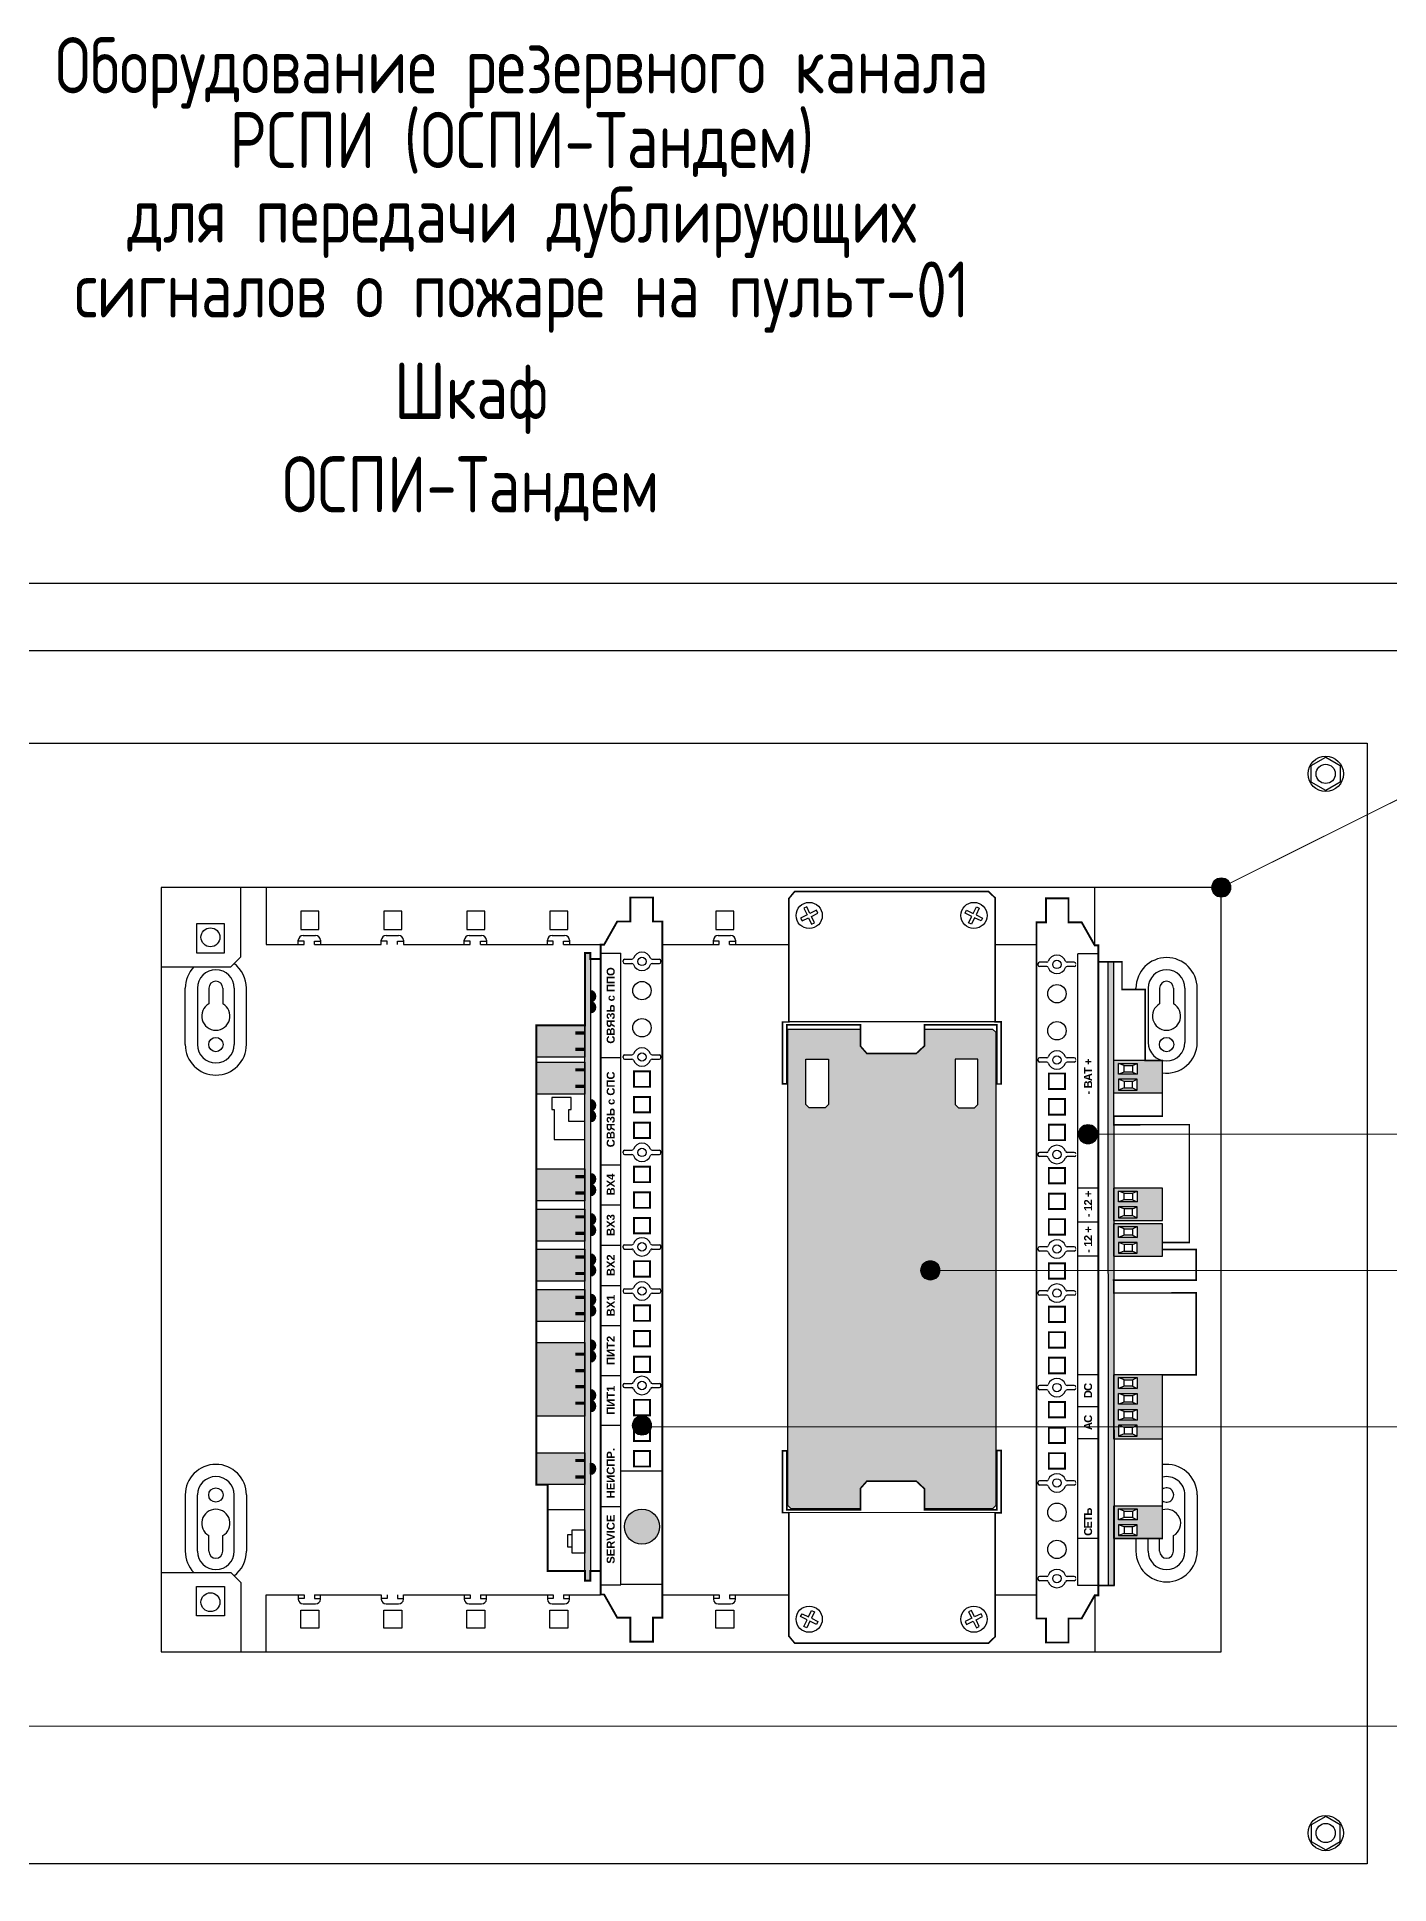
# Paper-space layout '12. ОСПИ Тандем' of a CAD drawing. Header units: millimetres. Extents: x 0 to 2732, y -76 to 297.
# Drawn here: x 49 to 133.4, y 66.8 to 182.2 of the extents above; entities that cross this region are included whole.
import ezdxf

# ---------------------------------------------------------------- set-up
doc = ezdxf.new("R2010")
doc.units = ezdxf.units.MM
doc.layers.add('Text', color=7, linetype='Continuous')
doc.layers.add('№ схемы коммутации', color=7, linetype='Continuous')
doc.layers.add('Выноски', color=7, linetype='Continuous', lineweight=0)
doc.styles.add('Format', font='isocpeur.ttf', dxfattribs={"width": 0.8, "height": 250})
doc.styles.get("Standard").update_dxf_attribs({"font": 'arial.ttf'})

# ---------------------------------------------------------------- blocks, each defined once
blk = doc.blocks.new('A$C27167704')
at = {"lineweight": 30}
for p, q in [((47.9, -54.38), (43.4, -56.98)), ((43.4, -56.98), (43.4, -62.18)), ((52.4, -56.98), (47.9, -54.38)), ((52.4, -62.18), (52.4, -56.98)), ((547.6, -56.98), (552.1, -54.38)), ((547.6, -62.18), (547.6, -56.98)), ((552.1, -54.38), (556.6, -56.98)), ((556.6, -56.98), (556.6, -62.18)), ((43.4, -62.18), (47.9, -64.78)), ((47.9, -64.78), (52.4, -62.18)), ((552.1, -64.78), (547.6, -62.18)), ((556.6, -62.18), (552.1, -64.78)), ((43.4, -387.82), (47.9, -385.22)), ((47.9, -385.22), (52.4, -387.82)), ((552.1, -385.22), (547.6, -387.82)), ((556.6, -387.82), (552.1, -385.22)), ((43.4, -393.02), (43.4, -387.82)), ((52.4, -387.82), (52.4, -393.02)), ((547.6, -387.82), (547.6, -393.02)), ((556.6, -393.02), (556.6, -387.82)), ((47.9, -395.62), (43.4, -393.02)), ((52.4, -393.02), (47.9, -395.62)), ((547.6, -393.02), (552.1, -395.62)), ((552.1, -395.62), (556.6, -393.02))]:
    blk.add_line(p, q, dxfattribs=at)
for points in [[(0, 0), (600, 0), (600, -450), (0, -450)], [(21.05, -21.05), (578.95, -21.05), (578.95, -428.95), (21.05, -428.95)]]:
    blk.add_lwpolyline(points, close=True, dxfattribs=at)
blk.add_lwpolyline([(35, -50), (565, -50), (565, -400), (35, -400)], close=True)
for centre, radius in [((47.9, -59.58), 5.52), ((47.9, -59.58), 3), ((552.1, -59.58), 5.52), ((552.1, -59.58), 3), ((47.9, -390.42), 5.52), ((552.1, -390.42), 5.52), ((47.9, -390.42), 3), ((552.1, -390.42), 3)]:
    blk.add_circle(centre, radius, dxfattribs=at)
blk = doc.blocks.new('АКБ ОС')
h = blk.add_hatch(color=252)
h.dxf.hatch_style = 1
h.paths.add_polyline_path([(35.51, 58.1), (34.51, 57.1), (34.51, 35.47), (40.82, 35.47), (43.09, 33.47), (43.09, 17.99), (40.71, 15.44), (34.51, 15.44), (34.51, -5.83), (35.51, -6.83), (183.31, -6.83), (184.31, -5.83), (184.31, 15.44), (179.1, 15.44), (176.72, 17.99), (176.72, 33.47), (179, 35.47), (184.31, 35.47), (184.31, 58.1)])
h.paths.add_polyline_path([(159.75, 46.43), (159.75, 51.49), (160.75, 52.49), (174.91, 52.49), (174.91, 45.43), (160.75, 45.43)], flags=16)
h.paths.add_polyline_path([(159.75, 4.83), (160.75, 5.83), (174.91, 5.83), (174.91, -1.22), (160.75, -1.22), (159.75, -0.22)], flags=16)
for p, q in [((33.24, -6.62), (33.28, 57.83)), ((186.58, -6.62), (186.54, 57.83))]:
    blk.add_line(p, q)
at = {"const_width": 0.5}
for points in [[(52.6, 59.78), (52.6, 58.48), (34.19, 58.48), (34.19, 35.47), (40.82, 35.47), (43.09, 33.47), (43.09, 17.99), (40.71, 15.44), (34.19, 15.44), (34.19, -7.17), (52.65, -7.17), (52.65, -8.49), (33.24, -8.49), (33.24, -6.62), (-5.48, -6.62), (-7.46, -4.55), (-7.46, 56.02), (-5.27, 57.83), (33.28, 57.83), (33.28, 59.78), (52.6, 59.78)], [(167.22, 59.78), (167.22, 58.48), (185.62, 58.48), (185.62, 35.47), (179, 35.47), (176.72, 33.47), (176.72, 17.99), (179.1, 15.44), (185.62, 15.44), (185.62, -7.17), (167.17, -7.17), (167.17, -8.49), (186.58, -8.49), (186.58, -6.62), (225.3, -6.62), (227.28, -4.55), (227.28, 56.02), (225.09, 57.83), (186.54, 57.83), (186.54, 59.78), (167.22, 59.78)]]:
    blk.add_lwpolyline(points, dxfattribs=at)
for points in [[(34.51, 35.47), (34.51, 57.1), (35.51, 58.1), (184.31, 58.1), (184.31, 35.47)], [(2.72, 50.7), (2.28, 49.8), (0.27, 50.78), (-0.72, 48.74), (-1.62, 49.18), (-0.62, 51.22), (-2.72, 52.24), (-2.28, 53.14), (-0.18, 52.11), (0.82, 54.17), (1.71, 53.71), (0.71, 51.68), (2.72, 50.7)], [(217.1, 50.7), (217.54, 49.8), (219.54, 50.78), (220.54, 48.74), (221.44, 49.18), (220.44, 51.22), (222.53, 52.24), (222.09, 53.14), (220, 52.11), (219, 54.17), (218.11, 53.71), (219.1, 51.68), (217.1, 50.7)], [(184.31, 15.44), (184.31, -5.83), (183.31, -6.83), (35.51, -6.83), (34.51, -5.83), (34.51, 15.44)], [(2.72, 0.77), (2.28, 1.67), (0.27, 0.69), (-0.72, 2.73), (-1.62, 2.29), (-0.62, 0.25), (-2.72, -0.77), (-2.28, -1.67), (-0.18, -0.65), (0.82, -2.7), (1.71, -2.25), (0.71, -0.21), (2.72, 0.77)], [(217.1, 0.77), (217.54, 1.67), (219.54, 0.69), (220.54, 2.73), (221.44, 2.29), (220.44, 0.25), (222.53, -0.77), (222.09, -1.67), (220, -0.65), (219, -2.7), (218.11, -2.25), (219.1, -0.21), (217.1, 0.77)]]:
    blk.add_lwpolyline(points)
for points in [[(160.75, 52.49), (174.91, 52.49), (174.91, 45.43), (160.75, 45.43), (159.75, 46.43), (159.75, 51.49)], [(160.75, -1.22), (174.91, -1.22), (174.91, 5.83), (160.75, 5.83), (159.75, 4.83), (159.75, -0.22)]]:
    blk.add_lwpolyline(points, close=True)
for centre in [(0, 51.47), (219.82, 51.47), (0, 0), (219.82, 0)]:
    blk.add_circle(centre, 4.09)
blk = doc.blocks.new('ПАК-СМ_БП')
h = blk.add_hatch(color=42)
h.dxf.hatch_style = 1
h.paths.add_polyline_path([(10.49, -16.1), (205.36, -15.98), (205.36, -17.69), (10.49, -17.81)])
h = blk.add_hatch(color=64)
h.dxf.hatch_style = 1
h.paths.add_polyline_path([(35.34, -32.91), (25.22, -32.91), (25.22, -17.69), (35.34, -17.69)])
h.paths.add_polyline_path([(31.08, -25), (34.45, -25), (34.45, -19.23), (31.08, -19.23)], flags=16)
h.paths.add_polyline_path([(31.73, -23.58), (33.79, -23.58), (33.79, -20.95), (31.73, -20.95)], flags=0)
h.paths.add_polyline_path([(29.48, -25), (29.48, -19.23), (26.11, -19.23), (26.11, -25)], flags=16)
h.paths.add_polyline_path([(28.84, -23.58), (28.84, -20.95), (26.78, -20.95), (26.78, -23.58)], flags=0)
h = blk.add_hatch(color=64)
h.dxf.hatch_style = 1
h.paths.add_polyline_path([(76.36, -32.91), (56.3, -32.91), (56.3, -17.69), (76.36, -17.69)])
h.paths.add_polyline_path([(65.53, -25), (65.53, -19.23), (62.16, -19.23), (62.16, -25)], flags=16)
h.paths.add_polyline_path([(64.87, -23.58), (64.87, -20.95), (62.8, -20.95), (62.8, -23.58)], flags=0)
h.paths.add_polyline_path([(67.13, -25), (70.5, -25), (70.5, -19.23), (67.13, -19.23)], flags=16)
h.paths.add_polyline_path([(67.77, -23.58), (69.84, -23.58), (69.84, -20.95), (67.77, -20.95)], flags=0)
h.paths.add_polyline_path([(60.56, -25), (60.56, -19.23), (57.19, -19.23), (57.19, -25)], flags=16)
h.paths.add_polyline_path([(59.92, -23.58), (59.92, -20.95), (57.86, -20.95), (57.86, -23.58)], flags=0)
h.paths.add_polyline_path([(72.1, -25), (75.47, -25), (75.47, -19.23), (72.1, -19.23)], flags=16)
h.paths.add_polyline_path([(72.74, -23.58), (74.81, -23.58), (74.81, -20.95), (72.74, -20.95)], flags=0)
h = blk.add_hatch(color=64)
h.dxf.hatch_style = 1
h.paths.add_polyline_path([(123.52, -32.91), (113.4, -32.91), (113.4, -17.69), (123.52, -17.69)])
h.paths.add_polyline_path([(119.26, -25), (122.63, -25), (122.63, -19.23), (119.26, -19.23)], flags=16)
h.paths.add_polyline_path([(119.91, -23.58), (121.97, -23.58), (121.97, -20.95), (119.91, -20.95)], flags=0)
h.paths.add_polyline_path([(117.66, -25), (117.66, -19.23), (114.29, -19.23), (114.29, -25)], flags=16)
h.paths.add_polyline_path([(117.02, -23.58), (117.02, -20.95), (114.96, -20.95), (114.96, -23.58)], flags=0)
h = blk.add_hatch(color=64)
h.dxf.hatch_style = 1
h.paths.add_polyline_path([(134.63, -32.91), (124.51, -32.91), (124.51, -17.69), (134.63, -17.69)])
h.paths.add_polyline_path([(130.37, -25), (133.74, -25), (133.74, -19.23), (130.37, -19.23)], flags=16)
h.paths.add_polyline_path([(131.02, -23.58), (133.08, -23.58), (133.08, -20.95), (131.02, -20.95)], flags=0)
h.paths.add_polyline_path([(128.77, -25), (128.77, -19.23), (125.4, -19.23), (125.4, -25)], flags=16)
h.paths.add_polyline_path([(128.13, -23.58), (128.13, -20.95), (126.07, -20.95), (126.07, -23.58)], flags=0)
h = blk.add_hatch(color=64)
h.dxf.hatch_style = 1
h.paths.add_polyline_path([(174.5, -32.91), (164.38, -32.91), (164.38, -17.69), (174.5, -17.69)])
h.paths.add_polyline_path([(170.24, -25), (173.61, -25), (173.61, -19.23), (170.24, -19.23)], flags=16)
h.paths.add_polyline_path([(170.88, -23.58), (172.94, -23.58), (172.94, -20.95), (170.88, -20.95)], flags=0)
h.paths.add_polyline_path([(168.64, -25), (168.64, -19.23), (165.27, -19.23), (165.27, -25)], flags=16)
h.paths.add_polyline_path([(167.99, -23.58), (167.99, -20.95), (165.93, -20.95), (165.93, -23.58)], flags=0)
at = {"lineweight": 30}
for p, q in [((12.86, 5.95), (12.52, 5.95)), ((42.72, 5.95), (42.38, 5.95)), ((72.5, 5.95), (72.16, 5.95)), ((102.02, 5.95), (101.68, 5.95)), ((115.47, 5.95), (115.81, 5.95)), ((145.32, 5.95), (144.98, 5.95)), ((174.84, 5.95), (174.5, 5.95)), ((204.7, 5.95), (204.36, 5.95)), ((12.02, 3.19), (12.02, 5.45)), ((13.36, 3.19), (13.36, 5.45)), ((41.88, 3.19), (41.88, 5.45)), ((43.22, 3.19), (43.22, 5.45)), ((71.66, 3.19), (71.66, 5.45)), ((73, 3.19), (73, 5.45)), ((101.18, 3.19), (101.18, 5.45)), ((102.52, 3.19), (102.52, 5.45)), ((114.97, 3.19), (114.97, 5.45)), ((116.31, 3.19), (116.31, 5.45)), ((144.48, 3.19), (144.48, 5.45)), ((145.82, 3.19), (145.82, 5.45)), ((174, 3.19), (174, 5.45)), ((175.34, 3.19), (175.34, 5.45)), ((203.86, 3.19), (203.86, 5.45)), ((205.2, 3.19), (205.2, 5.45)), ((12.02, -5.39), (12.02, -3.13)), ((13.36, -5.39), (13.36, -3.13)), ((41.88, -5.39), (41.88, -3.13)), ((43.22, -5.39), (43.22, -3.13)), ((71.66, -5.39), (71.66, -3.13)), ((73, -5.39), (73, -3.13)), ((101.18, -5.39), (101.18, -3.13)), ((102.52, -5.39), (102.52, -3.13)), ((114.97, -5.39), (114.97, -3.13)), ((116.31, -5.39), (116.31, -3.13)), ((144.48, -5.39), (144.48, -3.13)), ((145.82, -5.39), (145.82, -3.13)), ((174, -5.39), (174, -3.13)), ((175.34, -5.39), (175.34, -3.13)), ((203.86, -5.39), (203.86, -3.13)), ((205.2, -5.39), (205.2, -3.13)), ((10.49, -12.9), (10.49, -6.55)), ((10.49, -6.55), (207.81, -6.55)), ((207.81, -12.9), (207.81, -6.55))]:
    blk.add_line(p, q, dxfattribs=at)
for p, q in [((25.22, -12.9), (25.22, -6.55)), ((56.3, -12.9), (56.3, -6.55)), ((66.33, -12.9), (66.33, -6.55)), ((76.36, -12.9), (76.36, -6.55)), ((113.4, -12.9), (113.4, -6.55)), ((124.02, -12.9), (124.02, -6.55)), ((134.63, -12.9), (134.63, -6.55)), ((26.78, -20.95), (26.11, -19.23)), ((28.84, -20.95), (29.48, -19.23)), ((31.73, -20.95), (31.08, -19.23)), ((33.79, -20.95), (34.45, -19.23)), ((57.86, -20.95), (57.19, -19.23)), ((59.92, -20.95), (60.56, -19.23)), ((62.8, -20.95), (62.16, -19.23)), ((64.87, -20.95), (65.53, -19.23)), ((67.77, -20.95), (67.13, -19.23)), ((69.84, -20.95), (70.5, -19.23)), ((72.74, -20.95), (72.1, -19.23)), ((74.81, -20.95), (75.47, -19.23)), ((114.96, -20.95), (114.29, -19.23)), ((117.02, -20.95), (117.66, -19.23)), ((119.91, -20.95), (119.26, -19.23)), ((121.97, -20.95), (122.63, -19.23)), ((126.07, -20.95), (125.4, -19.23)), ((128.13, -20.95), (128.77, -19.23)), ((131.02, -20.95), (130.37, -19.23)), ((133.08, -20.95), (133.74, -19.23)), ((165.93, -20.95), (165.27, -19.23)), ((167.99, -20.95), (168.64, -19.23)), ((170.88, -20.95), (170.24, -19.23)), ((172.94, -20.95), (173.61, -19.23)), ((26.78, -23.58), (26.11, -25)), ((28.84, -23.58), (29.48, -25)), ((31.73, -23.58), (31.08, -25)), ((33.79, -23.58), (34.45, -25)), ((57.86, -23.58), (57.19, -25)), ((59.92, -23.58), (60.56, -25)), ((62.8, -23.58), (62.16, -25)), ((64.87, -23.58), (65.53, -25)), ((67.77, -23.58), (67.13, -25)), ((69.84, -23.58), (70.5, -25)), ((72.74, -23.58), (72.1, -25)), ((74.81, -23.58), (75.47, -25)), ((114.96, -23.58), (114.29, -25)), ((117.02, -23.58), (117.66, -25)), ((119.91, -23.58), (119.26, -25)), ((121.97, -23.58), (122.63, -25)), ((126.07, -23.58), (125.4, -25)), ((128.13, -23.58), (128.77, -25)), ((131.02, -23.58), (130.37, -25)), ((133.08, -23.58), (133.74, -25)), ((165.93, -23.58), (165.27, -25)), ((167.99, -23.58), (168.64, -25)), ((170.88, -23.58), (170.24, -25)), ((172.94, -23.58), (173.61, -25))]:
    blk.add_line(p, q)
at = {"const_width": 0.6}
for points in [[(217.68, 6.41), (0.22, 6.41), (0.22, 3.47), (-7.28, 3.47), (-7.28, -3.6), (0.22, -3.6), (0.22, -7.7), (7.45, -11.8), (7.45, -12.9), (210.45, -12.9), (210.45, -11.8), (217.68, -7.7), (217.68, -3.6), (225.17, -3.6), (225.17, 3.47), (217.68, 3.47)], [(51.86, -2.49), (47.02, -2.49), (47.02, 2.55), (51.86, 2.55)], [(59.86, -2.49), (55.02, -2.49), (55.02, 2.55), (59.86, 2.55)], [(67.86, -2.49), (63.02, -2.49), (63.02, 2.55), (67.86, 2.55)], [(81.65, -2.49), (76.81, -2.49), (76.81, 2.55), (81.65, 2.55)], [(89.65, -2.49), (84.81, -2.49), (84.81, 2.55), (89.65, 2.55)], [(97.65, -2.49), (92.81, -2.49), (92.81, 2.55), (97.65, 2.55)], [(111.16, -2.49), (106.33, -2.49), (106.33, 2.55), (111.16, 2.55)], [(124.95, -2.49), (120.11, -2.49), (120.11, 2.55), (124.95, 2.55)], [(132.95, -2.49), (128.11, -2.49), (128.11, 2.55), (132.95, 2.55)], [(140.95, -2.49), (136.11, -2.49), (136.11, 2.55), (140.95, 2.55)], [(154.46, -2.49), (149.63, -2.49), (149.63, 2.55), (154.46, 2.55)], [(162.46, -2.49), (157.63, -2.49), (157.63, 2.55), (162.46, 2.55)], [(170.46, -2.49), (165.63, -2.49), (165.63, 2.55), (170.46, 2.55)]]:
    blk.add_lwpolyline(points, close=True, dxfattribs=at)
at = {"lineweight": 30, "const_width": 0.3}
blk.add_lwpolyline([(7.45, -12.9), (7.45, -12.9)], close=True, dxfattribs=at)
at = {"const_width": 0.5}
blk.add_lwpolyline([(10.49, -12.9), (10.49, -17.81), (25.22, -17.81), (25.22, -32.91), (76.36, -32.91), (76.36, -43.45), (101.9, -43.45), (101.89, -17.75), (105.86, -17.69), (105.86, -43.45), (115.5, -43.45), (115.5, -32.91), (117.64, -32.91), (117.64, -41.33), (154.47, -41.33), (154.45, -17.72), (157.1, -17.72), (157.1, -32.91), (174.5, -32.91), (174.5, -27.51), (196.71, -27.51), (196.71, -20.31), (205.36, -20.31), (205.36, -12.9)], dxfattribs=at)
for points in [[(10.49, -16.1), (205.36, -15.98), (205.36, -17.69), (10.49, -17.81)], [(25.22, -32.91), (35.34, -32.91), (35.34, -17.69), (25.22, -17.69)], [(26.11, -25), (29.48, -25), (29.48, -19.23), (26.11, -19.23)], [(26.78, -23.58), (28.84, -23.58), (28.84, -20.95), (26.78, -20.95)], [(34.45, -25), (31.08, -25), (31.08, -19.23), (34.45, -19.23)], [(33.79, -23.58), (31.73, -23.58), (31.73, -20.95), (33.79, -20.95)], [(56.3, -32.91), (76.36, -32.91), (76.36, -17.69), (56.3, -17.69)], [(57.19, -25), (60.56, -25), (60.56, -19.23), (57.19, -19.23)], [(57.86, -23.58), (59.92, -23.58), (59.92, -20.95), (57.86, -20.95)], [(65.53, -25), (62.16, -25), (62.16, -19.23), (65.53, -19.23)], [(64.87, -23.58), (62.8, -23.58), (62.8, -20.95), (64.87, -20.95)], [(70.5, -25), (67.13, -25), (67.13, -19.23), (70.5, -19.23)], [(69.84, -23.58), (67.77, -23.58), (67.77, -20.95), (69.84, -20.95)], [(75.47, -25), (72.1, -25), (72.1, -19.23), (75.47, -19.23)], [(74.81, -23.58), (72.74, -23.58), (72.74, -20.95), (74.81, -20.95)], [(113.4, -32.91), (123.52, -32.91), (123.52, -17.69), (113.4, -17.69)], [(114.29, -25), (117.66, -25), (117.66, -19.23), (114.29, -19.23)], [(114.96, -23.58), (117.02, -23.58), (117.02, -20.95), (114.96, -20.95)], [(122.63, -25), (119.26, -25), (119.26, -19.23), (122.63, -19.23)], [(121.97, -23.58), (119.91, -23.58), (119.91, -20.95), (121.97, -20.95)], [(124.51, -32.91), (134.63, -32.91), (134.63, -17.69), (124.51, -17.69)], [(125.4, -25), (128.77, -25), (128.77, -19.23), (125.4, -19.23)], [(126.07, -23.58), (128.13, -23.58), (128.13, -20.95), (126.07, -20.95)], [(133.74, -25), (130.37, -25), (130.37, -19.23), (133.74, -19.23)], [(133.08, -23.58), (131.02, -23.58), (131.02, -20.95), (133.08, -20.95)], [(164.38, -32.91), (174.5, -32.91), (174.5, -17.69), (164.38, -17.69)], [(165.27, -25), (168.64, -25), (168.64, -19.23), (165.27, -19.23)], [(165.93, -23.58), (167.99, -23.58), (167.99, -20.95), (165.93, -20.95)], [(173.61, -25), (170.24, -25), (170.24, -19.23), (173.61, -19.23)], [(172.94, -23.58), (170.88, -23.58), (170.88, -20.95), (172.94, -20.95)]]:
    blk.add_lwpolyline(points, close=True)
at = {"lineweight": 30}
for centre, radius in [((12.69, 0.03), 1.31), ((21.81, 0.03), 2.87), ((33.4, 0.03), 2.87), ((42.55, 0.03), 1.31), ((72.33, 0.03), 1.31), ((101.85, 0.03), 1.31), ((115.64, 0.03), 1.31), ((145.15, 0.03), 1.31), ((174.67, 0.03), 1.31), ((183.8, 0.03), 2.87), ((195.38, 0.03), 2.87), ((204.53, 0.03), 1.31)]:
    blk.add_circle(centre, radius, dxfattribs=at)
for centre, radius, start, end in [((12.52, 5.45), 0.5, 90, 180), ((12.86, 5.45), 0.5, 0, 90), ((42.38, 5.45), 0.5, 90, 180), ((42.72, 5.45), 0.5, 0, 90), ((72.16, 5.45), 0.5, 90, 180), ((72.5, 5.45), 0.5, 0, 90), ((101.68, 5.45), 0.5, 90, 180), ((102.02, 5.45), 0.5, 0, 90), ((115.47, 5.45), 0.5, 90, 180), ((115.81, 5.45), 0.5, 0, 90), ((144.98, 5.45), 0.5, 90, 180), ((145.32, 5.45), 0.5, 0, 90), ((174.5, 5.45), 0.5, 90, 180), ((174.84, 5.45), 0.5, 0, 90), ((204.36, 5.45), 0.5, 90, 180), ((204.7, 5.45), 0.5, 0, 90), ((12.69, 0.03), 2.87, 110.35643, 249.64357), ((11.52, 3.19), 0.5, 290.35643, 0), ((13.86, 3.19), 0.5, 180, 249.64357), ((12.69, 0.03), 2.87, 290.35643, 69.64357), ((42.55, 0.03), 2.87, 110.35643, 249.64357), ((41.38, 3.19), 0.5, 290.35643, 0), ((43.72, 3.19), 0.5, 180, 249.64357), ((42.55, 0.03), 2.87, 290.35643, 69.64357), ((72.33, 0.03), 2.87, 110.35643, 249.64357), ((71.16, 3.19), 0.5, 290.35643, 0), ((73.5, 3.19), 0.5, 180, 249.64357), ((72.33, 0.03), 2.87, 290.35643, 69.64357), ((101.85, 0.03), 2.87, 110.35643, 249.64357), ((100.68, 3.19), 0.5, 290.35643, 0), ((103.02, 3.19), 0.5, 180, 249.64357), ((101.85, 0.03), 2.87, 290.35643, 69.64357), ((115.64, 0.03), 2.87, 110.35643, 249.64357), ((114.47, 3.19), 0.5, 290.35643, 0), ((116.81, 3.19), 0.5, 180, 249.64357), ((115.64, 0.03), 2.87, 290.35643, 69.64357), ((145.15, 0.03), 2.87, 110.35643, 249.64357), ((143.98, 3.19), 0.5, 290.35643, 0), ((146.32, 3.19), 0.5, 180, 249.64357), ((145.15, 0.03), 2.87, 290.35643, 69.64357), ((174.67, 0.03), 2.87, 110.35643, 249.64357), ((173.5, 3.19), 0.5, 290.35643, 0), ((175.84, 3.19), 0.5, 180, 249.64357), ((174.67, 0.03), 2.87, 290.35643, 69.64357), ((204.53, 0.03), 2.87, 110.35643, 249.64357), ((203.36, 3.19), 0.5, 290.35643, 0), ((205.7, 3.19), 0.5, 180, 249.64357), ((204.53, 0.03), 2.87, 290.35643, 69.64357), ((11.52, -3.13), 0.5, 0, 69.64357), ((12.52, -5.39), 0.5, 180, 270), ((12.86, -5.39), 0.5, 270, 0), ((13.86, -3.13), 0.5, 110.35643, 180), ((41.38, -3.13), 0.5, 0, 69.64357), ((42.38, -5.39), 0.5, 180, 270), ((42.72, -5.39), 0.5, 270, 0), ((43.72, -3.13), 0.5, 110.35643, 180), ((71.16, -3.13), 0.5, 0, 69.64357), ((72.16, -5.39), 0.5, 180, 270), ((72.5, -5.39), 0.5, 270, 0), ((73.5, -3.13), 0.5, 110.35643, 180), ((100.68, -3.13), 0.5, 0, 69.64357), ((101.68, -5.39), 0.5, 180, 270), ((102.02, -5.39), 0.5, 270, 0), ((103.02, -3.13), 0.5, 110.35643, 180), ((114.47, -3.13), 0.5, 0, 69.64357), ((115.47, -5.39), 0.5, 180, 270), ((115.81, -5.39), 0.5, 270, 0), ((116.81, -3.13), 0.5, 110.35643, 180), ((143.98, -3.13), 0.5, 0, 69.64357), ((144.98, -5.39), 0.5, 180, 270), ((145.32, -5.39), 0.5, 270, 0), ((146.32, -3.13), 0.5, 110.35643, 180), ((173.5, -3.13), 0.5, 0, 69.64357), ((174.5, -5.39), 0.5, 180, 270), ((174.84, -5.39), 0.5, 270, 0), ((175.84, -3.13), 0.5, 110.35643, 180), ((203.36, -3.13), 0.5, 0, 69.64357), ((204.36, -5.39), 0.5, 180, 270), ((204.7, -5.39), 0.5, 270, 0), ((205.7, -3.13), 0.5, 110.35643, 180)]:
    blk.add_arc(centre, radius, start, end, dxfattribs=at)
at = {"char_height": 2.5, "attachment_point": 5}
for s, width, insert in [('{\\fArial|b1|i0|c204|p34;\\T0.9СЕТЬ}', 9.2162, (30.31, -9.72)), ('{\\fArial|b1|i0|c204|p34;\\T0.9AC}', 3.9336, (61.34, -9.72)), ('{\\fArial|b1|i0|c204|p34;\\T0.9DC}', 3.9336, (71.29, -9.72)), ('{\\fArial|b1|i0|c204|p34;\\T0.9- 12 +}', 9.2162, (118.49, -9.72)), ('{\\fArial|b1|i0|c204|p34;\\T0.9- 12 +}', 9.2162, (129.61, -9.72)), ('{\\fArial|b1|i0|c204|p34;\\T0.9- BAT +}', 11.555, (169.41, -9.72))]:
    blk.add_mtext_dynamic_manual_height_columns(s, width=width, gutter_width=12.5, heights=[0], dxfattribs=dict(at, insert=insert))
blk = doc.blocks.new('Тандем')
h = blk.add_hatch(color=64)
h.dxf.hatch_style = 1
h.paths.add_polyline_path([(41.78, 33.01), (51.74, 33.01), (51.74, 17.79), (41.78, 17.79)])
h = blk.add_hatch(color=64)
h.dxf.hatch_style = 1
h.paths.add_polyline_path([(63.16, 33.01), (86.15, 33.01), (86.15, 17.79), (63.16, 17.79)])
h = blk.add_hatch(color=64)
h.dxf.hatch_style = 1
h.paths.add_polyline_path([(92.76, 33.01), (102.72, 33.01), (102.72, 17.79), (92.76, 17.79)])
h = blk.add_hatch(color=64)
h.dxf.hatch_style = 1
h.paths.add_polyline_path([(105.32, 33.01), (115.28, 33.01), (115.28, 17.79), (105.32, 17.79)])
h = blk.add_hatch(color=64)
h.dxf.hatch_style = 1
h.paths.add_polyline_path([(117.87, 33.01), (127.84, 33.01), (127.84, 17.79), (117.87, 17.79)])
h = blk.add_hatch(color=64)
h.dxf.hatch_style = 1
h.paths.add_polyline_path([(130.43, 33.01), (140.39, 33.01), (140.39, 17.79), (130.43, 17.79)])
h = blk.add_hatch(color=64)
h.dxf.hatch_style = 1
h.paths.add_polyline_path([(163.79, 33.01), (173.75, 33.01), (173.75, 17.79), (163.79, 17.79)])
h = blk.add_hatch(color=64)
h.dxf.hatch_style = 1
h.paths.add_polyline_path([(175.32, 33.01), (185.28, 33.01), (185.28, 17.79), (175.32, 17.79)])
h = blk.add_hatch(color=42)
h.dxf.hatch_style = 1
h.paths.add_polyline_path([(11.78, 17.79), (207.81, 17.79), (207.81, 16.09), (11.78, 16.09)])
h = blk.add_hatch(color=64)
h.dxf.hatch_style = 1
h.paths.add_polyline_path([(45.06, 16.09, 1), (48.46, 16.09)])
h = blk.add_hatch(color=64)
h.dxf.hatch_style = 1
h.paths.add_polyline_path([(64.59, 16.09, 1), (68, 16.09)])
h = blk.add_hatch(color=64)
h.dxf.hatch_style = 1
h.paths.add_polyline_path([(68, 16.09, 1), (71.4, 16.09)])
h = blk.add_hatch(color=64)
h.dxf.hatch_style = 1
h.paths.add_polyline_path([(80.15, 16.09, 1), (83.55, 16.09)])
h = blk.add_hatch(color=64)
h.dxf.hatch_style = 1
h.paths.add_polyline_path([(83.55, 16.09, 1), (86.96, 16.09)])
h = blk.add_hatch(color=64)
h.dxf.hatch_style = 1
h.paths.add_polyline_path([(94.42, 16.09, 1), (97.83, 16.09)])
h = blk.add_hatch(color=64)
h.dxf.hatch_style = 1
h.paths.add_polyline_path([(97.83, 16.09, 1), (101.24, 16.09)])
h = blk.add_hatch(color=64)
h.dxf.hatch_style = 1
h.paths.add_polyline_path([(106.98, 16.09, 1), (110.39, 16.09)])
h = blk.add_hatch(color=64)
h.dxf.hatch_style = 1
h.paths.add_polyline_path([(110.39, 16.09, 1), (113.8, 16.09)])
h = blk.add_hatch(color=64)
h.dxf.hatch_style = 1
h.paths.add_polyline_path([(119.54, 16.09, 1), (122.95, 16.09)])
h = blk.add_hatch(color=64)
h.dxf.hatch_style = 1
h.paths.add_polyline_path([(122.95, 16.09, 1), (126.36, 16.09)])
h = blk.add_hatch(color=64)
h.dxf.hatch_style = 1
h.paths.add_polyline_path([(132.1, 16.09, 1), (135.51, 16.09)])
h = blk.add_hatch(color=64)
h.dxf.hatch_style = 1
h.paths.add_polyline_path([(135.51, 16.09, 1), (138.91, 16.09)])
h = blk.add_hatch(color=64)
h.dxf.hatch_style = 1
h.paths.add_polyline_path([(155.17, 16.09, 1), (158.58, 16.09)])
h = blk.add_hatch(color=64)
h.dxf.hatch_style = 1
h.paths.add_polyline_path([(158.58, 16.09, 1), (161.98, 16.09)])
h = blk.add_hatch(color=64)
h.dxf.hatch_style = 1
h.paths.add_polyline_path([(189.2, 16.09, 1), (192.6, 16.09)])
h = blk.add_hatch(color=64)
h.dxf.hatch_style = 1
h.paths.add_polyline_path([(192.6, 16.09, 1), (196.01, 16.09)])
h = blk.add_hatch(color=256)
h.dxf.hatch_style = 1
edge = h.paths.add_edge_path()
edge.add_arc((28.66, 0), 5.47, 0, 360)
at = {"lineweight": 30}
for p, q in [((10.49, 12.9), (10.49, 6.55)), ((207.81, 12.9), (207.81, 6.55)), ((10.49, 6.55), (207.81, 6.55)), ((72.57, 5.89), (72.91, 5.89)), ((102.43, 5.89), (102.09, 5.89)), ((115.87, 5.89), (116.22, 5.89)), ((145.39, 5.89), (145.73, 5.89)), ((175.18, 5.89), (175.52, 5.89)), ((205.04, 5.89), (205.38, 5.89)), ((72.07, 5.39), (72.07, 3.13)), ((73.41, 5.39), (73.41, 3.13)), ((101.59, 5.39), (101.59, 3.13)), ((102.93, 5.39), (102.93, 3.13)), ((115.37, 5.39), (115.37, 3.13)), ((116.72, 5.39), (116.72, 3.13)), ((144.89, 5.39), (144.89, 3.13)), ((146.23, 5.39), (146.23, 3.13)), ((174.68, 5.39), (174.68, 3.13)), ((176.02, 5.39), (176.02, 3.13)), ((204.54, 5.39), (204.54, 3.13)), ((205.88, 5.39), (205.88, 3.13)), ((72.07, -3.19), (72.07, -5.45)), ((73.41, -3.19), (73.41, -5.45)), ((101.59, -3.19), (101.59, -5.45)), ((102.93, -3.19), (102.93, -5.45)), ((115.37, -3.19), (115.37, -5.45)), ((116.72, -3.19), (116.72, -5.45)), ((144.89, -3.19), (144.89, -5.45)), ((146.23, -3.19), (146.23, -5.45)), ((174.68, -3.19), (174.68, -5.45)), ((176.02, -3.19), (176.02, -5.45)), ((204.54, -3.19), (204.54, -5.45)), ((205.88, -3.19), (205.88, -5.45)), ((72.57, -5.95), (72.91, -5.95)), ((102.43, -5.95), (102.09, -5.95)), ((115.87, -5.95), (116.22, -5.95)), ((145.39, -5.95), (145.73, -5.95)), ((175.18, -5.95), (175.52, -5.95)), ((205.04, -5.95), (205.38, -5.95))]:
    blk.add_line(p, q, dxfattribs=at)
for p, q in [((34.96, 12.9), (34.96, 6.55)), ((45.06, 16.09), (48.46, 16.09)), ((60.34, 12.9), (60.34, 6.55)), ((75.9, 12.9), (75.9, 6.55)), ((91.46, 12.9), (91.46, 6.55)), ((104.02, 12.9), (104.02, 6.55)), ((116.58, 12.9), (116.58, 6.55)), ((129.13, 12.9), (129.13, 6.55)), ((141.69, 12.9), (141.69, 6.55)), ((175.23, 12.9), (175.23, 6.55))]:
    blk.add_line(p, q)
at = {"const_width": 0.6}
for points in [[(14.82, 12.9), (14.82, 16.09), (11.78, 16.09), (11.78, 17.79), (14.82, 17.79), (14.82, 29.43), (41.78, 29.43), (41.78, 33.01), (185.28, 33.01), (185.28, 17.79), (207.81, 17.79), (207.81, 16.09), (205.93, 16.09), (205.93, 12.9)], [(203.94, -6.41), (203.94, -6.41), (217.68, -6.41), (217.68, -3.47), (225.17, -3.47), (225.17, 3.6), (217.68, 3.6), (217.68, 7.7), (210.45, 11.8), (210.45, 12.9), (7.45, 12.9), (7.45, 11.8), (0.22, 7.7), (0.22, 3.6), (-7.28, 3.6), (-7.28, -3.47), (0.22, -3.47), (0.22, -6.41), (14.37, -6.41), (14.37, -6.41), (203.94, -6.41)]]:
    blk.add_lwpolyline(points, dxfattribs=at)
for points in [[(14.82, 17.79), (33.86, 17.79), (33.86, 29.43), (14.82, 29.43)], [(41.78, 33.01), (51.74, 33.01), (51.74, 17.79), (41.78, 17.79)], [(63.16, 33.01), (86.15, 33.01), (86.15, 17.79), (63.16, 17.79)], [(92.76, 33.01), (102.72, 33.01), (102.72, 17.79), (92.76, 17.79)], [(105.32, 33.01), (115.28, 33.01), (115.28, 17.79), (105.32, 17.79)], [(117.87, 33.01), (127.84, 33.01), (127.84, 17.79), (117.87, 17.79)], [(130.43, 33.01), (140.39, 33.01), (140.39, 17.79), (130.43, 17.79)], [(163.79, 33.01), (173.75, 33.01), (173.75, 17.79), (163.79, 17.79)], [(175.32, 33.01), (185.28, 33.01), (185.28, 17.79), (175.32, 17.79)], [(22.4, 21.83), (26.05, 21.83), (26.05, 23.21), (22.4, 23.21)], [(11.78, 17.79), (207.81, 17.79), (207.81, 16.09), (11.78, 16.09)], [(20.32, 21.83), (27.62, 21.83), (27.62, 17.79), (20.32, 17.79)]]:
    blk.add_lwpolyline(points, close=True)
blk.add_lwpolyline([(149.55, 17.79), (155.17, 17.79), (155.17, 22.85), (158.96, 22.85), (158.96, 22.05), (162.75, 22.05), (162.75, 28.1), (158.96, 28.1), (158.96, 27.35), (149.55, 27.35), (149.55, 17.79)])
at = {"const_width": 1, "elevation": 1}
for points in [[(44.19, 17.79), (44.19, 20.79)], [(49.33, 17.79), (49.33, 20.79)], [(67.22, 17.79), (67.22, 20.79)], [(72.35, 17.79), (72.35, 20.79)], [(77.4, 17.79), (77.4, 20.79)], [(82.53, 17.79), (82.53, 20.79)], [(95.17, 17.79), (95.17, 20.79)], [(100.31, 17.79), (100.31, 20.79)], [(107.73, 17.79), (107.73, 20.79)], [(112.86, 17.79), (112.86, 20.79)], [(120.29, 17.79), (120.29, 20.79)], [(125.42, 17.79), (125.42, 20.79)], [(132.85, 17.79), (132.85, 20.79)], [(137.98, 17.79), (137.98, 20.79)], [(166.2, 17.79), (166.2, 20.79)], [(171.34, 17.79), (171.34, 20.79)], [(177.73, 17.79), (177.73, 20.79)], [(182.87, 17.79), (182.87, 20.79)]]:
    blk.add_lwpolyline(points, dxfattribs=at)
at = {"lineweight": 30}
blk.add_lwpolyline([(10.55, 6.55), (46.07, 6.55), (46.07, -6.41), (10.55, -6.41)], close=True, dxfattribs=at)
at = {"const_width": 0.6}
for points in [[(47.43, 2.49), (52.27, 2.49), (52.27, -2.55), (47.43, -2.55)], [(55.43, 2.49), (60.27, 2.49), (60.27, -2.55), (55.43, -2.55)], [(63.43, 2.49), (68.27, 2.49), (68.27, -2.55), (63.43, -2.55)], [(76.95, 2.49), (81.78, 2.49), (81.78, -2.55), (76.95, -2.55)], [(84.95, 2.49), (89.78, 2.49), (89.78, -2.55), (84.95, -2.55)], [(92.95, 2.49), (97.78, 2.49), (97.78, -2.55), (92.95, -2.55)], [(106.73, 2.49), (111.57, 2.49), (111.57, -2.55), (106.73, -2.55)], [(120.25, 2.49), (125.09, 2.49), (125.09, -2.55), (120.25, -2.55)], [(128.25, 2.49), (133.09, 2.49), (133.09, -2.55), (128.25, -2.55)], [(136.25, 2.49), (141.09, 2.49), (141.09, -2.55), (136.25, -2.55)], [(150.04, 2.49), (154.87, 2.49), (154.87, -2.55), (150.04, -2.55)], [(158.04, 2.49), (162.87, 2.49), (162.87, -2.55), (158.04, -2.55)], [(166.04, 2.49), (170.87, 2.49), (170.87, -2.55), (166.04, -2.55)]]:
    blk.add_lwpolyline(points, close=True, dxfattribs=at)
blk.add_circle((28.66, 0), 5.47)
at = {"lineweight": 30}
for centre, radius in [((72.74, -0.03), 1.31), ((102.26, -0.03), 1.31), ((116.05, -0.03), 1.31), ((145.56, -0.03), 1.31), ((175.35, -0.03), 1.31), ((184.5, -0.03), 2.87), ((196.08, -0.03), 2.87), ((205.21, -0.03), 1.31)]:
    blk.add_circle(centre, radius, dxfattribs=at)
for centre in [(46.76, 16.09), (66.29, 16.09), (69.7, 16.09), (81.85, 16.09), (85.26, 16.09), (96.13, 16.09), (99.53, 16.09), (108.69, 16.09), (112.09, 16.09), (121.25, 16.09), (124.65, 16.09), (133.8, 16.09), (137.21, 16.09), (156.87, 16.09), (160.28, 16.09), (190.9, 16.09), (194.31, 16.09)]:
    blk.add_arc(centre, 1.7, 180, 360)
for centre, radius, start, end in [((72.57, 5.39), 0.5, 90, 180), ((72.91, 5.39), 0.5, 0, 90), ((102.09, 5.39), 0.5, 90, 180), ((102.43, 5.39), 0.5, 0, 90), ((115.87, 5.39), 0.5, 90, 180), ((116.22, 5.39), 0.5, 0, 90), ((145.39, 5.39), 0.5, 90, 180), ((145.73, 5.39), 0.5, 0, 90), ((175.18, 5.39), 0.5, 90, 180), ((175.52, 5.39), 0.5, 0, 90), ((205.04, 5.39), 0.5, 90, 180), ((205.38, 5.39), 0.5, 0, 90), ((72.74, -0.03), 2.87, 110.35643, 249.64357), ((71.57, 3.13), 0.5, 290.35643, 0), ((73.91, 3.13), 0.5, 180, 249.64357), ((72.74, -0.03), 2.87, 290.35643, 69.64357), ((102.26, -0.03), 2.87, 110.35643, 249.64357), ((101.09, 3.13), 0.5, 290.35643, 0), ((103.43, 3.13), 0.5, 180, 249.64357), ((102.26, -0.03), 2.87, 290.35643, 69.64357), ((116.05, -0.03), 2.87, 110.35643, 249.64357), ((114.87, 3.13), 0.5, 290.35643, 0), ((117.22, 3.13), 0.5, 180, 249.64357), ((116.05, -0.03), 2.87, 290.35643, 69.64357), ((145.56, -0.03), 2.87, 110.35643, 249.64357), ((144.39, 3.13), 0.5, 290.35643, 0), ((146.73, 3.13), 0.5, 180, 249.64357), ((145.56, -0.03), 2.87, 290.35643, 69.64357), ((175.35, -0.03), 2.87, 110.35643, 249.64357), ((174.18, 3.13), 0.5, 290.35643, 0), ((176.52, 3.13), 0.5, 180, 249.64357), ((175.35, -0.03), 2.87, 290.35643, 69.64357), ((205.21, -0.03), 2.87, 110.35643, 249.64357), ((204.04, 3.13), 0.5, 290.35643, 0), ((206.38, 3.13), 0.5, 180, 249.64357), ((205.21, -0.03), 2.87, 290.35643, 69.64357), ((71.57, -3.19), 0.5, 0, 69.64357), ((72.57, -5.45), 0.5, 180, 270), ((72.91, -5.45), 0.5, 270, 0), ((73.91, -3.19), 0.5, 110.35643, 180), ((101.09, -3.19), 0.5, 0, 69.64357), ((102.09, -5.45), 0.5, 180, 270), ((102.43, -5.45), 0.5, 270, 0), ((103.43, -3.19), 0.5, 110.35643, 180), ((114.87, -3.19), 0.5, 0, 69.64357), ((115.87, -5.45), 0.5, 180, 270), ((116.22, -5.45), 0.5, 270, 0), ((117.22, -3.19), 0.5, 110.35643, 180), ((144.39, -3.19), 0.5, 0, 69.64357), ((145.39, -5.45), 0.5, 180, 270), ((145.73, -5.45), 0.5, 270, 0), ((146.73, -3.19), 0.5, 110.35643, 180), ((174.18, -3.19), 0.5, 0, 69.64357), ((175.18, -5.45), 0.5, 180, 270), ((175.52, -5.45), 0.5, 270, 0), ((176.52, -3.19), 0.5, 110.35643, 180), ((204.04, -3.19), 0.5, 0, 69.64357), ((205.04, -5.45), 0.5, 180, 270), ((205.38, -5.45), 0.5, 270, 0), ((206.38, -3.19), 0.5, 110.35643, 180)]:
    blk.add_arc(centre, radius, start, end, dxfattribs=at)
at = {"char_height": 2.5, "attachment_point": 5}
for s, width, insert in [('{\\fArial|b1|i0|c204|p34;SERVICE}', 4.2282, (24.74, 9.72)), ('{\\fArial|b1|i0|c204|p34;НЕИСПР.}', 4.2282, (45.36, 9.72)), ('{\\fArial|b1|i0|c204|p34;ПИТ1}', 4.2282, (68.15, 9.72)), ('{\\fArial|b1|i0|c204|p34;ПИТ2}', 4.2282, (83.71, 9.72)), ('{\\fArial|b1|i0|c204|p34;ВХ1}', 4.2282, (97.74, 9.72)), ('{\\fArial|b1|i0|c204|p34;ВХ2}', 4.2282, (110.3, 9.72)), ('{\\fArial|b1|i0|c204|p34;ВХ3}', 4.2282, (122.86, 9.72)), ('{\\fArial|b1|i0|c204|p34;ВХ4}', 4.2282, (135.51, 9.72)), ('{\\fArial|b1|i0|c204|p34;СВЯЗЬ с СПС}', 29.6497, (158.99, 9.72)), ('{\\fArial|b1|i0|c204|p34;СВЯЗЬ с ППО}', 29.6497, (191.45, 9.72))]:
    blk.add_mtext_dynamic_manual_height_columns(s, width=width, gutter_width=12.5, heights=[0], dxfattribs=dict(at, insert=insert))
blk = doc.blocks.new('A$C2E7918BC')
at = {"layer": 'Выноски'}
h = blk.add_hatch(color=256, dxfattribs=at)
h.dxf.hatch_style = 1
edge = h.paths.add_edge_path()
edge.add_arc((331.16, 238.8), 3.02, 0, 360)
h = blk.add_hatch(color=256, dxfattribs=at)
h.dxf.hatch_style = 1
edge = h.paths.add_edge_path()
edge.add_arc((289.52, 161.73), 3.02, 0, 360)
h = blk.add_hatch(color=256, dxfattribs=at)
h.dxf.hatch_style = 1
edge = h.paths.add_edge_path()
edge.add_arc((240.27, 119.21), 3.02, 0, 360)
h = blk.add_hatch(color=256, dxfattribs=at)
h.dxf.hatch_style = 1
edge = h.paths.add_edge_path()
edge.add_arc((150.2, 70.77), 3.02, 0, 360)
at = {"lineweight": 30}
for p, q in [((24.85, 217.09), (24.85, 238.8)), ((32.78, 238.8), (32.78, 220.95)), ((291.68, 221.11), (291.68, 238.8)), ((32.78, 220.95), (44.7, 220.95)), ((42.84, 220.95), (42.84, 222.3)), ((44.7, 222.06), (42.84, 222.06)), ((44.34, 223.8), (48.24, 223.8)), ((44.7, 220.95), (44.7, 222.06)), ((47.87, 220.95), (47.87, 222.06)), ((47.87, 222.06), (49.74, 222.06)), ((47.87, 220.95), (68.77, 220.95)), ((49.74, 222.3), (49.74, 220.95)), ((68.77, 220.95), (68.77, 222.3)), ((70.63, 222.06), (68.77, 222.06)), ((70.27, 223.8), (74.17, 223.8)), ((70.63, 220.95), (70.63, 222.06)), ((73.81, 220.95), (73.81, 222.06)), ((73.81, 222.06), (75.67, 222.06)), ((75.67, 222.3), (75.67, 220.95)), ((75.67, 220.95), (96.57, 220.95)), ((94.7, 220.95), (94.7, 222.3)), ((96.57, 222.06), (94.7, 222.06)), ((96.2, 223.8), (100.1, 223.8)), ((96.57, 220.95), (96.57, 222.06)), ((99.74, 220.95), (99.74, 222.06)), ((99.74, 222.06), (101.6, 222.06)), ((99.74, 220.95), (122.5, 220.95)), ((101.6, 222.3), (101.6, 220.95)), ((120.64, 220.95), (120.64, 222.3)), ((122.5, 222.06), (120.64, 222.06)), ((122.14, 223.8), (126.03, 223.8)), ((122.5, 220.95), (122.5, 222.06)), ((125.67, 220.95), (125.67, 222.06)), ((125.67, 222.06), (127.53, 222.06)), ((125.67, 220.95), (137.28, 220.95)), ((127.53, 222.3), (127.53, 220.95)), ((156.59, 220.95), (174.36, 220.95)), ((172.5, 220.95), (172.5, 222.3)), ((174.36, 222.06), (172.5, 222.06)), ((174, 223.8), (177.9, 223.8)), ((174.36, 220.95), (174.36, 222.06)), ((177.54, 220.95), (177.54, 222.06)), ((177.54, 222.06), (179.4, 222.06)), ((177.54, 220.95), (196.07, 220.95)), ((179.4, 222.3), (179.4, 220.95)), ((260.53, 220.95), (273.42, 220.95)), ((0, 213.99), (21.78, 213.99)), ((21.78, 213.99), (24.85, 217.09)), ((0, 24.82), (21.78, 24.82)), ((21.78, 24.82), (24.85, 21.72)), ((24.85, 21.72), (24.85, 0)), ((32.78, 0), (32.78, 17.86)), ((32.78, 17.86), (44.7, 17.86)), ((42.84, 17.86), (42.84, 16.5)), ((44.7, 17.86), (44.7, 16.74)), ((47.87, 17.86), (68.77, 17.86)), ((47.87, 17.86), (47.87, 16.74)), ((49.74, 16.5), (49.74, 17.86)), ((68.77, 17.86), (68.77, 16.5)), ((70.63, 17.86), (70.63, 16.74)), ((73.81, 17.86), (73.81, 16.74)), ((75.67, 17.86), (96.57, 17.86)), ((75.67, 16.5), (75.67, 17.86)), ((94.7, 17.86), (94.7, 16.5)), ((96.57, 17.86), (96.57, 16.74)), ((99.74, 17.86), (122.5, 17.86)), ((99.74, 17.86), (99.74, 16.74)), ((101.6, 16.5), (101.6, 17.86)), ((120.64, 17.86), (120.64, 16.5)), ((122.5, 17.86), (122.5, 16.74)), ((125.67, 17.86), (137.28, 17.86)), ((125.67, 17.86), (125.67, 16.74)), ((127.53, 16.5), (127.53, 17.86)), ((156.59, 17.86), (174.36, 17.86)), ((172.5, 17.86), (172.5, 16.5)), ((174.36, 17.86), (174.36, 16.74)), ((177.54, 17.86), (196.07, 17.86)), ((177.54, 17.86), (177.54, 16.74)), ((179.4, 16.5), (179.4, 17.86)), ((260.53, 17.86), (273.42, 17.86)), ((291.68, 17.7), (291.68, 0)), ((44.7, 16.74), (42.84, 16.74)), ((44.34, 15), (48.24, 15)), ((47.87, 16.74), (49.74, 16.74)), ((70.63, 16.74), (68.77, 16.74)), ((70.27, 15), (74.17, 15)), ((73.81, 16.74), (75.67, 16.74)), ((96.57, 16.74), (94.7, 16.74)), ((96.2, 15), (100.1, 15)), ((99.74, 16.74), (101.6, 16.74)), ((122.5, 16.74), (120.64, 16.74)), ((122.14, 15), (126.03, 15)), ((125.67, 16.74), (127.53, 16.74)), ((174.36, 16.74), (172.5, 16.74)), ((174, 15), (177.9, 15)), ((177.54, 16.74), (179.4, 16.74))]:
    blk.add_line(p, q, dxfattribs=at)
for p, q in [((7.53, 189.75), (7.53, 207.34)), ((11.35, 207.34), (11.35, 189.75)), ((14.92, 207.34), (14.92, 202.46)), ((19.26, 207.34), (19.26, 202.46)), ((22.83, 207.34), (22.83, 189.75)), ((26.64, 189.75), (26.64, 207.34)), ((304.51, 206.84), (304.51, 207.34)), ((308.33, 207.34), (308.33, 190.38)), ((311.9, 207.34), (311.9, 202.46)), ((316.24, 207.34), (316.24, 202.46)), ((319.81, 207.34), (319.81, 190.38)), ((323.63, 190.38), (323.63, 207.34)), ((7.53, 49.05), (7.53, 31.46)), ((11.35, 31.46), (11.35, 49.05)), ((22.83, 31.46), (22.83, 49.05)), ((26.64, 49.05), (26.64, 31.46)), ((319.81, 31.46), (319.81, 49.05)), ((323.63, 49.05), (323.63, 31.46)), ((14.92, 31.46), (14.92, 36.34)), ((19.26, 31.46), (19.26, 36.34)), ((304.51, 35.47), (304.51, 31.46)), ((308.33, 31.46), (308.33, 35.47)), ((311.9, 31.46), (311.9, 35.47)), ((316.24, 31.46), (316.24, 36.34))]:
    blk.add_line(p, q)
for points in [[(331.16, 0), (331.16, 238.8), (0, 238.8), (0, 0)], [(43.62, 225.73), (49.27, 225.73), (49.27, 231.38), (43.62, 231.38)], [(69.55, 225.73), (75.2, 225.73), (75.2, 231.38), (69.55, 231.38)], [(95.49, 225.73), (101.13, 225.73), (101.13, 231.38), (95.49, 231.38)], [(121.42, 225.73), (127.07, 225.73), (127.07, 231.38), (121.42, 231.38)], [(173.28, 225.73), (178.93, 225.73), (178.93, 231.38), (173.28, 231.38)], [(11.01, 227.49), (11.01, 218.4), (19.76, 218.4), (19.76, 227.49)], [(11.01, 11.31), (11.01, 20.41), (19.76, 20.41), (19.76, 11.31)], [(43.62, 13.07), (49.27, 13.07), (49.27, 7.43), (43.62, 7.43)], [(69.55, 13.07), (75.2, 13.07), (75.2, 7.43), (69.55, 7.43)], [(95.49, 13.07), (101.13, 13.07), (101.13, 7.43), (95.49, 7.43)], [(121.42, 13.07), (127.07, 13.07), (127.07, 7.43), (121.42, 7.43)], [(173.28, 13.07), (178.93, 13.07), (178.93, 7.43), (173.28, 7.43)]]:
    blk.add_lwpolyline(points, close=True, dxfattribs=at)
for centre in [(15.39, 223.24), (15.39, 15.56)]:
    blk.add_circle(centre, 2.95, dxfattribs=at)
for centre in [(17.09, 189.75), (314.07, 189.75), (17.09, 49.05)]:
    blk.add_circle(centre, 2.24)
for centre, start, end in [((44.34, 222.3), 90, 180), ((48.24, 222.3), 0, 90), ((70.27, 222.3), 90, 180), ((74.17, 222.3), 0, 90), ((96.2, 222.3), 90, 180), ((100.1, 222.3), 0, 90), ((122.14, 222.3), 90, 180), ((126.03, 222.3), 0, 90), ((174, 222.3), 90, 180), ((177.9, 222.3), 0, 90), ((44.34, 16.5), 180, 270), ((48.24, 16.5), 270, 0), ((70.27, 16.5), 180, 270), ((74.17, 16.5), 270, 0), ((96.2, 16.5), 180, 270), ((100.1, 16.5), 270, 0), ((122.14, 16.5), 180, 270), ((126.03, 16.5), 270, 0), ((174, 16.5), 180, 270), ((177.9, 16.5), 270, 0)]:
    blk.add_arc(centre, 1.5, start, end, dxfattribs=at)
for centre, radius, start, end in [((17.09, 207.34), 9.56, 135.93394, 180), ((17.09, 207.34), 9.56, 0, 53.34695), ((314.07, 207.34), 9.56, 0, 180), ((17.09, 207.34), 5.74, 0, 180), ((17.09, 207.34), 2.17, 0, 180), ((314.07, 207.34), 5.74, 0, 180), ((314.07, 207.34), 2.17, 0, 180), ((17.09, 198.62), 4.41, 119.44092, 60.55908), ((314.07, 198.62), 4.41, 119.44092, 60.55908), ((17.09, 189.75), 9.56, 180, 0), ((17.09, 189.75), 5.74, 180, 0), ((314.07, 190.38), 5.74, 180, 0), ((314.07, 190.38), 9.56, 262.01277, 0), ((17.09, 49.05), 9.56, 0, 180), ((314.07, 49.05), 9.56, 0, 97.98723), ((17.09, 49.05), 5.74, 0, 180), ((314.07, 49.05), 5.74, 0, 103.37187), ((314.07, 49.05), 2.24, 233.71675, 126.28325), ((17.09, 40.18), 4.41, 299.44092, 240.55908), ((314.07, 40.18), 4.41, 299.44092, 107.51191), ((17.09, 31.46), 9.56, 180, 224.06606), ((17.09, 31.46), 5.74, 180, 0), ((17.09, 31.46), 2.17, 180, 0), ((17.09, 31.46), 9.56, 306.65305, 0), ((314.07, 31.46), 9.56, 180, 0), ((314.07, 31.46), 5.74, 180, 0), ((314.07, 31.46), 2.17, 180, 0)]:
    blk.add_arc(centre, radius, start, end)
at = {"layer": 'Выноски', "const_width": 0.3}
for points in [[(331.16, 238.8), (428.62, 287.39), (670.59, 287.39)], [(289.52, 161.73), (566.97, 161.73)], [(240.27, 119.21), (578.6, 119.21)], [(150.12, 70.35), (597.64, 70.35)]]:
    blk.add_lwpolyline(points, dxfattribs=at)
at = {"layer": 'Выноски'}
for centre in [(331.16, 238.8), (289.52, 161.73), (240.27, 119.21), (150.2, 70.77)]:
    blk.add_circle(centre, 3.02, dxfattribs=at)
at = {"rotation": 90}
for name, p in [('АКБ ОС', (253.9, 10.25)), ('Тандем', (150.17, 10.5)), ('ПАК-СМ_БП', (279.84, 10.25))]:
    blk.add_blockref(name, p, dxfattribs=at)
blk = doc.blocks.new('A$C383D5868')
at = {"layer": 'Выноски', "const_width": 0.3}
blk.add_lwpolyline([(85.55, 92.98), (85.55, 92.98), (872.37, 92.98)], dxfattribs=at)
for name, p in [('A$C27167704', (0, 450)), ('A$C2E7918BC', (188.32, 116.13))]:
    blk.add_blockref(name, p)

psp = doc.layouts.new('12. ОСПИ Тандем')

# ---------------------------------------------------------------- block references
at = {"xscale": 0.2, "yscale": 0.2, "zscale": 0.2}
psp.add_blockref('A$C383D5868', (19.05, 58.08), dxfattribs=at)

# ---------------------------------------------------------------- texts
at = {"layer": 'Text', "ltscale": 3, "insert": (76.06, 156.89), "char_height": 3.5, "width": 10.4272, "attachment_point": 5, "style": 'Format'}
psp.add_mtext('Шкаф ОСПИ-Тандем\\P', dxfattribs=at)
at = {"layer": '№ схемы коммутации', "insert": (47.64, 172.95), "char_height": 3.5, "width": 63.2222, "attachment_point": 4, "line_spacing_factor": 0.8, "style": 'Format'}
psp.add_mtext('\\pxqc;Оборудование резервного канала РСПИ (ОСПИ-Тандем)\\Pдля передачи дублирующих сигналов о пожаре на пульт-01', dxfattribs=at)

doc.saveas('drawing.dxf')
